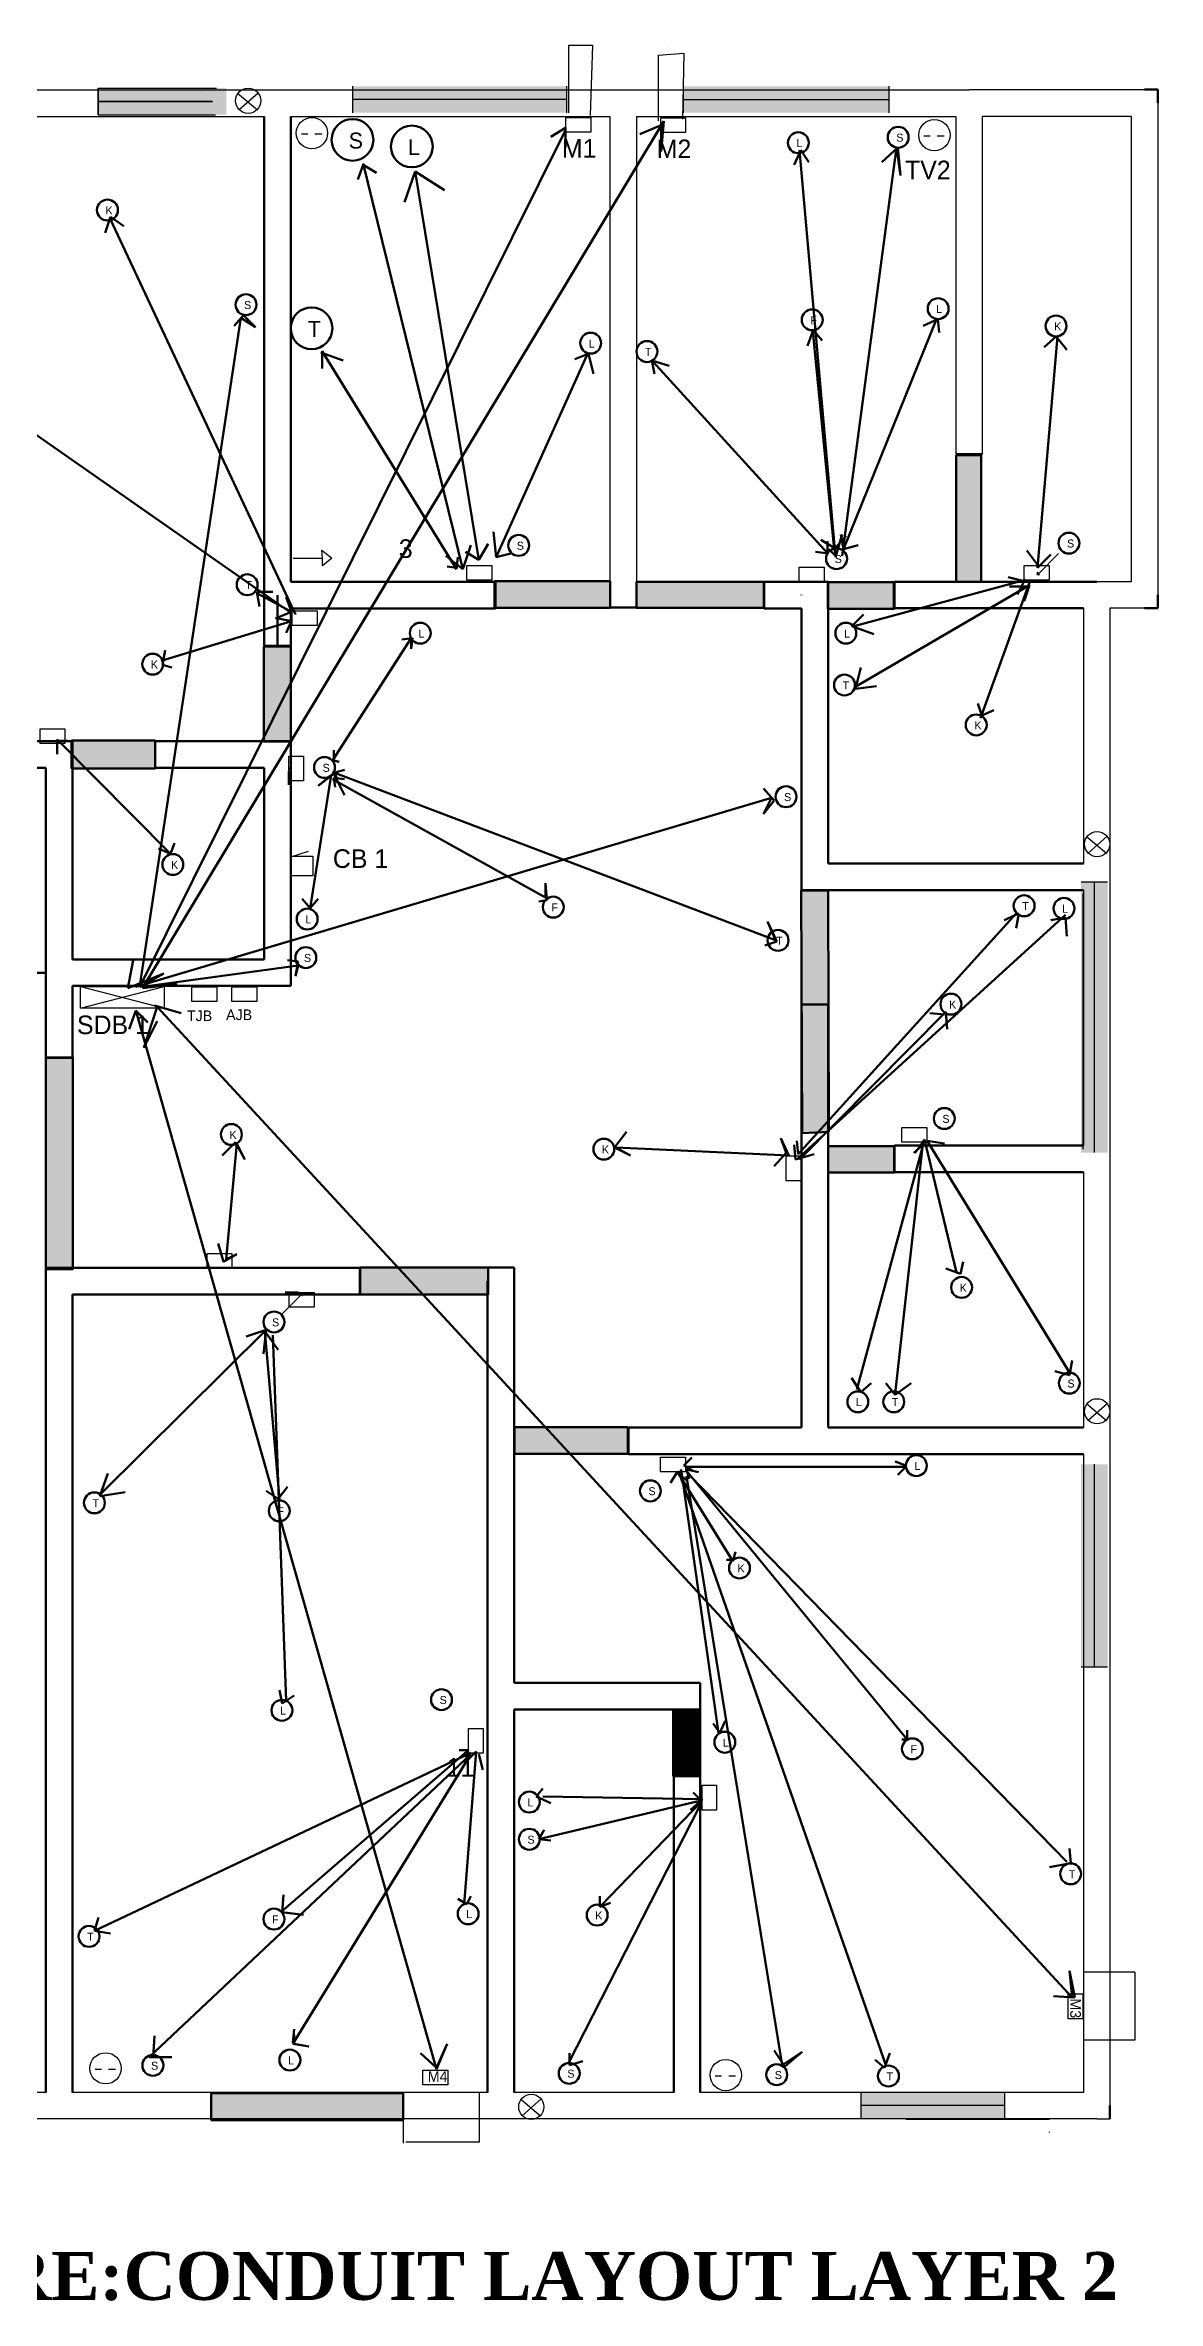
# Model space of a CAD drawing. Header units: inches. Extents: x 110 to 2722, y -1862 to 1118.
# Drawn here: x 1572 to 1990, y 252 to 1100 of the extents above; entities that cross this region are included whole.
import ezdxf

# ---------------------------------------------------------------- set-up
doc = ezdxf.new("R2010")
doc.units = ezdxf.units.IN
doc.header["$MEASUREMENT"] = 0

msp = doc.modelspace()

# ---------------------------------------------------------------- hatches: boundary and pattern name
for points in [[(1639.83, 1084.14), (1591.65, 1084.14), (1591.65, 1074.14), (1639.85, 1074.14)], [(1811.56, 1084.86), (1811.56, 1074.86), (1888.83, 1074.86), (1888.83, 1084.86)], [(1971.1, 771.12), (1971.1, 785.72), (1961.1, 785.72), (1961.1, 771.12), (1961.1, 683.92), (1971.1, 683.92)], [(1971.1, 566.72), (1961.1, 566.72), (1961.1, 490.55), (1971.1, 490.55)], [(1878.34, 330.79), (1878.34, 320.79), (1932.42, 320.79), (1932.42, 330.79)]]:
    msp.add_hatch(color=120).paths.add_polyline_path(points)
h = msp.add_hatch(color=120)
h.paths.add_polyline_path([(1767.69, 1079.86), (1767.69, 1084.86), (1687.28, 1084.86), (1687.28, 1079.83)])
h.paths.add_polyline_path([(1687.28, 1079.83), (1687.28, 1074.86), (1767.69, 1074.86), (1767.69, 1079.86)])
at = {"lineweight": 100}
h = msp.add_hatch(color=5, dxfattribs=at)
h.set_gradient(color1=(247, 251, 4), color2=(247, 251, 9), one_color=1, tint=0.51, name='INVCURVED')
h.paths.add_polyline_path([(1914.2, 946.15), (1923.57, 946.15), (1923.57, 898.52), (1914.2, 898.52)])
h = msp.add_hatch(color=5, dxfattribs=at)
h.set_gradient(color1=(239, 251, 4), color2=(243, 252, 64), one_color=1, tint=0.62, name='INVCURVED')
h.paths.add_polyline_path([(1740.58, 898.82), (1784.07, 898.82), (1784.07, 888.69), (1740.58, 888.69)])
h = msp.add_hatch(color=5, dxfattribs=at)
h.set_gradient(color1=(248, 252, 3), color2=(249, 253, 13), one_color=1, tint=0.52, name='INVCURVED')
h.paths.add_polyline_path([(1841.85, 898.46), (1793.98, 898.46), (1793.98, 888.75), (1841.85, 888.75)])
h = msp.add_hatch(color=5, dxfattribs=at)
h.set_gradient(color1=(250, 246, 5), color2=(250, 247, 25), one_color=1, tint=0.54, name='INVCURVED')
h.paths.add_polyline_path([(1865.94, 898.32), (1890.78, 898.32), (1890.78, 888.35), (1865.94, 888.35)])
h = msp.add_hatch(color=4, dxfattribs=at)
h.set_gradient(color1=(250, 246, 5), color2=(251, 247, 40), one_color=1, tint=0.57)
h.paths.add_polyline_path([(1653.93, 874.22), (1664.05, 874.22), (1664.05, 838.48), (1653.93, 838.48)])
h = msp.add_hatch(color=5, dxfattribs=at)
h.set_gradient(color1=(251, 247, 4), color2=(252, 248, 44), one_color=1, tint=0.58, name='INVCURVED')
h.paths.add_polyline_path([(1581.63, 838.83), (1613.05, 838.83), (1613.05, 828.37), (1581.63, 828.37)])
h = msp.add_hatch(color=4, dxfattribs=at)
h.set_gradient(color1=(250, 238, 5), color2=(250, 238, 15), one_color=1, tint=0.52)
h.paths.add_polyline_path([(1855.88, 782.43), (1866, 782.43), (1866.26, 691.77), (1856.26, 691.27)])
h = msp.add_hatch(color=4, dxfattribs=at)
h.set_gradient(color1=(250, 246, 5), color2=(251, 247, 45), one_color=1, tint=0.58)
h.paths.add_polyline_path([(1571.89, 719.68), (1582.11, 719.68), (1582.11, 640.12), (1571.89, 640.12)])
h = msp.add_hatch(color=4, dxfattribs=at)
h.set_gradient(color1=(250, 238, 5), color2=(250, 239, 30), one_color=1, tint=0.55)
h.paths.add_polyline_path([(1890.86, 686.34), (1866.02, 686.34), (1866.02, 676.37), (1890.86, 676.37)])
h = msp.add_hatch(color=4, dxfattribs=at)
h.set_gradient(color1=(250, 246, 5), color2=(250, 247, 25), one_color=1, tint=0.54)
h.paths.add_polyline_path([(1690.05, 640.67), (1738.22, 640.67), (1738.22, 630.52), (1690.05, 630.52)])
h = msp.add_hatch(color=4, dxfattribs=at)
h.set_gradient(color1=(247, 251, 4), color2=(249, 252, 59), one_color=1, tint=0.61)
h.paths.add_polyline_path([(1817.87, 474.55), (1807.72, 474.55), (1807.72, 449.56), (1817.87, 449.56)])
h.paths.add_polyline_path([(1790.77, 580.62), (1748.1, 580.62), (1748.1, 570.63), (1790.77, 570.63)])
h = msp.add_hatch(dxfattribs=at)
h.set_pattern_fill('ANSI31', color=4, style=0)
h.set_pattern_definition([(45, (2545.25801, 871.27483), (-0.088388348, 0.088388348), [])])
h.paths.add_polyline_path([(1807.72, 449.39), (1817.87, 449.39), (1817.87, 474.55), (1807.72, 474.55)])
h = msp.add_hatch(color=4, dxfattribs=at)
h.set_gradient(color1=(3, 252, 182), color2=(63, 253, 199), one_color=1, tint=0.62)
h.paths.add_polyline_path([(1634.13, 330.22), (1706.3, 330.22), (1706.3, 320.12), (1634.13, 320.12)])

# ---------------------------------------------------------------- linework, layer by layer
at = {"color": 1}
for p, q in [((1768.59, 1074.86), (1768.59, 1100.31)), ((1768.59, 1100.31), (1777.47, 1100.31)), ((1777.47, 1100.31), (1776.58, 1073.82)), ((1802.31, 1096.59), (1811.83, 1097.23)), ((1802.31, 1071.86), (1802.31, 1096.59)), ((1811.83, 1097.23), (1811.28, 1072.49)), ((1981.35, 375.72), (1962.12, 375.72)), ((1981.35, 375.72), (1981.35, 350.16)), ((1981.35, 350.16), (1962.12, 350.16)), ((1706.3, 330.22), (1706.3, 311.41)), ((1734.92, 312.01), (1734.92, 330.5)), ((1707.31, 312.01), (1734.92, 312.01))]:
    msp.add_line(p, q, dxfattribs=at)
for p, q in [((1805.97, 1099.6), (1805.97, 1099.6)), ((1552.98, 1083.5), (1576.98, 1083.5)), ((1576.98, 1083.5), (1658.98, 1083.5)), ((1591.65, 1084.13), (1591.65, 1074.14)), ((1591.65, 1084.13), (1636.09, 1084.13)), ((1591.65, 1074.14), (1591.65, 1084.13)), ((1591.65, 1084.13), (1591.65, 1079.14)), ((1634.57, 1079.14), (1591.65, 1079.14)), ((1591.65, 1079.14), (1634.57, 1079.14)), ((1630.31, 1082.53), (1630.31, 1082.53)), ((1630.31, 1082.53), (1630.31, 1082.53)), ((1630.31, 1082.53), (1630.31, 1082.53)), ((1630.31, 1082.53), (1630.31, 1082.53)), ((1630.31, 1082.53), (1630.31, 1082.53)), ((1630.31, 1082.53), (1630.31, 1082.53)), ((1630.31, 1082.53), (1630.31, 1082.53)), ((1630.31, 1082.53), (1630.31, 1082.53)), ((1630.31, 1082.53), (1630.31, 1082.53)), ((1630.31, 1082.53), (1630.31, 1082.53)), ((1630.31, 1082.53), (1630.31, 1082.53)), ((1630.31, 1082.53), (1630.31, 1082.53)), ((1630.31, 1082.53), (1630.31, 1082.53)), ((1630.31, 1082.53), (1630.31, 1082.53)), ((1630.31, 1082.53), (1630.31, 1082.53)), ((1630.31, 1082.53), (1630.31, 1082.53)), ((1630.31, 1082.53), (1630.31, 1082.53)), ((1630.31, 1082.53), (1630.31, 1082.53)), ((1630.31, 1082.53), (1630.31, 1082.53)), ((1630.31, 1082.53), (1630.31, 1082.53)), ((1630.31, 1082.53), (1630.31, 1082.53)), ((1644.05, 1082.26), (1651.51, 1075.98)), ((1644.57, 1076.04), (1651.77, 1082.33)), ((1658.98, 1083.5), (1788.98, 1083.5)), ((1687.28, 1084.87), (1687.28, 1074.79)), ((1687.28, 1084.86), (1687.28, 1074.86)), ((1767.69, 1079.86), (1687.28, 1079.83)), ((1767.69, 1084.86), (1767.69, 1074.85)), ((1788.98, 1083.5), (1918.98, 1083.5)), ((1811.56, 1084.86), (1811.56, 1074.86)), ((1811.56, 1079.86), (1888.83, 1079.86)), ((1888.83, 1084.86), (1888.83, 1074.86)), ((1918.98, 1083.56), (1984.98, 1083.56)), ((1989.98, 1078.56), (1989.98, 893.56)), ((1557.98, 1073.5), (1576.98, 1073.5)), ((1576.98, 1073.5), (1653.98, 1073.5)), ((1591.65, 1074.14), (1635.78, 1074.14)), ((1591.65, 1074.14), (1604.45, 1074.14)), ((1663.98, 1073.5), (1783.98, 1073.5)), ((1783.98, 1073.5), (1783.98, 888.8)), ((1793.98, 1073.5), (1793.97, 888.82)), ((1793.98, 1073.5), (1913.98, 1073.5)), ((1913.98, 1073.5), (1913.98, 946.5)), ((1923.98, 1073.56), (1979.98, 1073.56)), ((1923.98, 1073.56), (1923.98, 946.5)), ((1979.98, 1073.56), (1979.98, 898.56)), ((1668, 1066.95), (1670.38, 1066.95)), ((1673.07, 1066.95), (1673.29, 1066.95)), ((1673.29, 1066.95), (1675.68, 1066.95)), ((1901.98, 1066.21), (1904.37, 1066.21)), ((1907.06, 1066.21), (1907.28, 1066.21)), ((1907.28, 1066.21), (1909.66, 1066.21)), ((1675.9, 907.43), (1675.73, 910.39)), ((1675.73, 910.39), (1679.5, 907.43)), ((1952.61, 909.12), (1945.17, 901.61)), ((1664.96, 907.43), (1675.9, 907.43)), ((1679.5, 907.43), (1675.9, 904.58)), ((1675.9, 904.58), (1675.9, 907.43)), ((1944.71, 902.15), (1944.53, 901.21)), ((1944.53, 901.21), (1945.52, 901.09)), ((1945.18, 901.6), (1944.71, 902.15)), ((1945.52, 901.09), (1945.15, 901.59)), ((1979.98, 898.56), (1966.98, 898.56)), ((1961.98, 888.56), (1961.98, 792.56)), ((1984.98, 888.56), (1971.98, 888.56)), ((1971.98, 888.56), (1971.98, 787.56)), ((1663.69, 828.86), (1663.56, 827.87)), ((1664.09, 795.16), (1670.67, 797.28)), ((1963.2, 802.76), (1970.66, 796.47)), ((1963.72, 796.54), (1970.92, 802.82)), ((1961.1, 785.72), (1971.1, 785.72)), ((1961.77, 781.22), (1961.77, 685.22)), ((1961.98, 782.56), (1961.98, 686.56)), ((1966.1, 683.92), (1966.1, 785.72)), ((1971.98, 787.56), (1971.98, 681.56)), ((1584.96, 746.3), (1616.37, 738.26)), ((1584.96, 738.26), (1616.37, 746.3)), ((1971.98, 681.56), (1971.98, 575.56)), ((1961.98, 676.56), (1961.98, 580.56)), ((1660.56, 623.07), (1667.99, 630.58)), ((1668.63, 630.98), (1667.64, 631.1)), ((1667.64, 631.1), (1668.01, 630.6)), ((1667.98, 630.59), (1668.45, 630.04)), ((1668.45, 630.04), (1668.63, 630.98)), ((1963.2, 589.52), (1970.66, 583.23)), ((1963.72, 583.3), (1970.92, 589.59)), ((1961.98, 570.56), (1961.98, 479.56)), ((1971.98, 575.56), (1971.98, 479.56)), ((1966.1, 490.55), (1966.1, 566.72)), ((1961.1, 490.55), (1971.1, 490.55)), ((1961.98, 479.56), (1961.98, 330.56)), ((1971.98, 479.56), (1971.98, 325.56)), ((1590.43, 339.32), (1592.81, 339.32)), ((1595.5, 339.32), (1595.72, 339.32)), ((1595.72, 339.32), (1598.11, 339.32)), ((1823.58, 336.81), (1825.97, 336.81)), ((1828.66, 336.81), (1828.88, 336.81)), ((1828.88, 336.81), (1831.26, 336.81)), ((1878.34, 330.79), (1878.34, 320.79)), ((1932.42, 321.09), (1932.42, 330.79)), ((1571.98, 330.56), (1481.98, 330.56)), ((1737.98, 330.56), (1581.98, 330.56)), ((1807.98, 330.56), (1747.98, 330.56)), ((1750.49, 328.01), (1757.95, 321.72)), ((1751.01, 321.79), (1758.2, 328.07)), ((1961.98, 330.56), (1817.98, 330.56)), ((1878.34, 325.79), (1932.42, 325.79)), ((1576.98, 320.56), (1476.98, 320.56)), ((1742.98, 320.56), (1576.98, 320.56)), ((1812.98, 320.56), (1742.98, 320.56)), ((1966.98, 320.56), (1812.98, 320.56)), ((1878.34, 320.79), (1932.42, 320.79)), ((1895.21, 320.45), (1949.29, 320.45)), ((1932.42, 320.79), (1932.42, 321.09)), ((1949.29, 315.45), (1949.29, 315.74)), ((1966.98, 320.56), (1971.98, 320.56))]:
    msp.add_line(p, q)
at = {"lineweight": 100}
for p, q in [((1984.98, 1083.56), (1989.98, 1083.56)), ((1989.98, 1078.56), (1989.98, 1083.56)), ((1653.98, 1073.5), (1653.98, 893.5)), ((1663.98, 1073.5), (1663.98, 898.5)), ((1653.98, 893.5), (1653.98, 874.5)), ((1663.98, 898.5), (1740.98, 898.5)), ((1841.98, 898.5), (1860.98, 898.5)), ((1865.98, 792.56), (1865.98, 893.56)), ((1966.98, 898.56), (1890.98, 898.56)), ((1989.98, 893.56), (1989.98, 888.56)), ((1663.98, 888.5), (1740.98, 888.5)), ((1783.97, 888.82), (1793.97, 888.82)), ((1841.98, 888.5), (1855.98, 888.5)), ((1855.98, 787.56), (1855.98, 888.5)), ((1961.98, 888.56), (1890.98, 888.56)), ((1984.98, 888.56), (1989.98, 888.56)), ((1557.98, 838.56), (1576.98, 838.56)), ((1581.98, 833.56), (1581.98, 756.56)), ((1658.98, 838.56), (1612.98, 838.56)), ((1663.98, 833.56), (1663.98, 838.56)), ((1663.98, 751.56), (1663.98, 833.56)), ((1552.98, 828.56), (1571.98, 828.56)), ((1571.98, 828.56), (1571.98, 751.56)), ((1653.98, 828.56), (1612.98, 828.56)), ((1653.98, 756.56), (1653.98, 828.56)), ((1961.98, 792.56), (1865.98, 792.56)), ((1961.98, 782.56), (1860.98, 782.56)), ((1581.98, 756.56), (1653.98, 756.56)), ((1481.98, 751.5), (1571.98, 751.5)), ((1571.98, 751.56), (1571.98, 719.56)), ((1581.98, 746.56), (1658.98, 746.56)), ((1581.98, 746.56), (1581.98, 719.56)), ((1653.98, 746.56), (1663.98, 746.56)), ((1855.98, 580.56), (1855.98, 739.56)), ((1865.98, 580.56), (1865.98, 739.56)), ((1961.98, 686.56), (1890.98, 686.56)), ((1961.98, 676.56), (1890.98, 676.56)), ((1576.98, 640.56), (1689.98, 640.56)), ((1737.98, 640.67), (1747.98, 640.67)), ((1747.98, 484.56), (1747.98, 640.67)), ((1571.98, 330.56), (1571.98, 635.56)), ((1581.98, 330.56), (1581.98, 630.56)), ((1581.98, 630.56), (1689.98, 630.56)), ((1737.98, 479.56), (1737.98, 635.56)), ((1855.98, 580.56), (1790.98, 580.56)), ((1961.98, 580.56), (1865.98, 580.56)), ((1860.98, 570.56), (1790.98, 570.56)), ((1961.98, 570.56), (1860.98, 570.56)), ((1747.98, 484.56), (1817.89, 484.56)), ((1817.89, 484.56), (1817.89, 474.56)), ((1737.98, 330.56), (1737.98, 479.56)), ((1747.98, 330.56), (1747.98, 474.56)), ((1747.98, 474.56), (1812.98, 474.56)), ((1807.98, 330.56), (1807.98, 449.56)), ((1817.98, 330.56), (1817.98, 449.56)), ((1971.98, 325.56), (1971.98, 320.56))]:
    msp.add_line(p, q, dxfattribs=at)
at = {"color": 5, "lineweight": 50}
for p, q in [((1804.26, 1071.77), (1608.26, 745.77)), ((1761.76, 1065.77), (1767.26, 1069.27)), ((1767.26, 1069.27), (1767.26, 1061.77)), ((1795.26, 1066.77), (1803.26, 1070.27)), ((1803.26, 1060.27), (1804.26, 1071.77)), ((1803.26, 1070.27), (1803.26, 1060.27)), ((1767.26, 1068.27), (1607.26, 746.27)), ((1767.26, 1061.77), (1767.26, 1068.27)), ((1645.26, 997.77), (1607.26, 746.77)), ((1642.76, 994.77), (1646.26, 998.77)), ((1650.76, 994.27), (1645.26, 997.77)), ((1646.26, 998.77), (1650.76, 994.27)), ((1844.76, 817.27), (1605.76, 746.27)), ((1841.76, 820.77), (1845.76, 816.27)), ((1841.76, 811.27), (1844.76, 817.27)), ((1845.76, 816.27), (1841.76, 811.27)), ((1602.76, 745.77), (1604.76, 756.27)), ((1662.76, 756.27), (1666.76, 755.77)), ((1666.76, 755.77), (1665.76, 750.27)), ((1616.26, 751.27), (1602.76, 745.77)), ((1607.26, 746.27), (1616.26, 751.27)), ((1608.26, 745.77), (1621.26, 747.27)), ((1666.76, 754.27), (1611.76, 746.77)), ((1665.76, 750.27), (1666.76, 754.27)), ((1613.76, 738.77), (1608.76, 723.27)), ((1612.76, 739.27), (1622.76, 736.27)), ((1957.76, 366.27), (1613.76, 738.77)), ((1605.76, 737.27), (1603.26, 730.27)), ((1603.26, 730.27), (1605.76, 737.27)), ((1718.76, 339.27), (1605.76, 737.27)), ((1605.76, 737.27), (1610.26, 732.77)), ((1608.76, 723.27), (1613.76, 733.27)), ((1958.76, 366.27), (1956.76, 376.27)), ((1956.76, 376.27), (1957.76, 366.27)), ((1950.76, 366.77), (1958.76, 366.27)), ((1718.76, 339.77), (1722.76, 348.77)), ((1722.76, 348.77), (1718.76, 339.27)), ((1712.76, 345.27), (1718.76, 339.77))]:
    msp.add_line(p, q, dxfattribs=at)
at = {"color": 6, "lineweight": 50}
for p, q in [((1853.26, 1055.27), (1855.76, 1060.77)), ((1855.26, 1060.77), (1868.76, 907.77)), ((1855.76, 1060.77), (1857.76, 1057.77)), ((1891.76, 1061.77), (1871.26, 908.27)), ((1886.26, 1056.27), (1892.26, 1061.77)), ((1893.26, 1051.27), (1891.76, 1061.77)), ((1892.26, 1061.77), (1893.26, 1051.27)), ((1691.26, 1055.27), (1689.26, 1049.77)), ((1691.26, 1055.77), (1728.76, 903.27)), ((1691.26, 1055.27), (1696.26, 1052.27)), ((1710.76, 1052.77), (1706.76, 1041.27)), ((1710.76, 1052.77), (1734.76, 906.77)), ((1721.76, 1045.77), (1710.76, 1052.77)), ((1857.76, 1057.77), (1858.76, 1056.27)), ((1594.26, 1029.77), (1596.26, 1035.77)), ((1596.26, 1035.77), (1601.26, 1032.27)), ((1596.26, 1034.77), (1665.76, 886.27)), ((1860.26, 992.77), (1858.26, 987.27)), ((1860.26, 992.77), (1868.26, 910.77)), ((1860.76, 992.77), (1863.76, 989.27)), ((1906.76, 997.27), (1871.76, 910.77)), ((1901.76, 994.77), (1907.26, 997.27)), ((1907.26, 997.27), (1907.76, 992.27)), ((1675.26, 984.77), (1683.76, 981.77)), ((1675.76, 985.27), (1726.26, 903.27)), ((1675.76, 985.27), (1675.76, 978.77)), ((1741.26, 907.77), (1775.76, 984.77)), ((1775.76, 984.27), (1770.76, 982.27)), ((1775.76, 984.77), (1777.76, 976.77)), ((1952.26, 990.77), (1944.76, 903.77)), ((1947.26, 986.77), (1951.76, 990.77)), ((1951.76, 990.77), (1955.76, 985.77)), ((1800.76, 976.77), (1799.76, 981.77)), ((1799.76, 981.77), (1806.26, 979.77)), ((1800.26, 981.27), (1865.76, 909.27)), ((1563.26, 957.27), (1664.26, 886.77)), ((1741.26, 907.77), (1740.26, 917.27)), ((1868.76, 907.77), (1871.26, 916.27)), ((1871.76, 910.77), (1870.76, 916.27)), ((1728.76, 903.27), (1722.26, 908.27)), ((1726.26, 903.27), (1726.76, 907.77)), ((1728.76, 903.27), (1731.76, 912.27)), ((1734.76, 906.77), (1729.76, 909.77)), ((1734.76, 906.77), (1738.26, 912.77)), ((1741.26, 907.77), (1747.26, 909.27)), ((1865.26, 909.27), (1861.26, 909.77)), ((1868.26, 911.27), (1863.26, 914.27)), ((1865.76, 909.27), (1865.76, 913.77)), ((1868.76, 908.27), (1866.26, 910.77)), ((1868.26, 910.77), (1872.76, 915.77)), ((1871.76, 910.77), (1877.26, 912.27)), ((1945.26, 904.27), (1940.76, 910.27)), ((1944.76, 903.77), (1949.76, 908.77)), ((1726.26, 903.77), (1722.76, 904.27)), ((1940.26, 899.27), (1875.26, 881.77)), ((1933.76, 900.27), (1939.76, 898.77)), ((1652.26, 889.27), (1651.26, 894.77)), ((1651.26, 894.77), (1657.26, 894.77)), ((1651.26, 894.27), (1664.26, 887.27)), ((1664.26, 887.27), (1662.26, 892.77)), ((1875.76, 858.77), (1941.76, 897.27)), ((1941.76, 898.27), (1923.26, 847.27)), ((1941.26, 896.77), (1934.26, 896.77)), ((1939.76, 898.77), (1937.26, 893.77)), ((1941.76, 897.27), (1939.76, 891.27)), ((1615.26, 868.77), (1664.26, 883.77)), ((1664.26, 887.27), (1658.26, 884.77)), ((1664.26, 883.77), (1659.26, 884.77)), ((1664.26, 883.77), (1662.26, 879.27)), ((1874.76, 881.77), (1879.26, 886.27)), ((1709.26, 877.27), (1679.76, 831.27)), ((1705.76, 876.77), (1709.76, 877.27)), ((1709.76, 877.27), (1709.26, 873.27)), ((1709.26, 873.27), (1709.26, 877.27)), ((1875.26, 881.77), (1883.26, 878.77)), ((1616.76, 872.77), (1615.76, 867.27)), ((1615.76, 867.27), (1619.26, 866.27)), ((1878.26, 866.27), (1876.26, 858.27)), ((1876.26, 858.27), (1884.26, 859.27)), ((1922.26, 852.77), (1923.76, 848.27)), ((1923.76, 848.27), (1928.26, 850.27)), ((1618.76, 796.27), (1576.26, 839.27)), ((1576.26, 839.27), (1576.26, 833.77)), ((1576.76, 838.77), (1580.26, 838.77)), ((1679.76, 831.27), (1682.26, 830.77)), ((1680.26, 831.27), (1680.26, 835.27)), ((1682.26, 830.77), (1680.26, 831.27)), ((1671.26, 775.77), (1679.26, 825.77)), ((1674.26, 821.77), (1680.26, 826.27)), ((1679.26, 825.77), (1674.26, 821.77)), ((1679.76, 824.27), (1759.76, 779.77)), ((1846.26, 763.77), (1680.26, 826.77)), ((1680.26, 826.77), (1681.76, 822.77)), ((1680.26, 826.27), (1684.26, 818.27)), ((1680.76, 821.27), (1680.26, 824.77)), ((1680.26, 824.77), (1684.26, 824.27)), ((1680.76, 826.77), (1684.26, 827.77)), ((1681.76, 822.77), (1680.76, 826.77)), ((1614.26, 798.27), (1618.76, 796.27)), ((1618.76, 796.27), (1620.26, 800.27)), ((1759.76, 779.77), (1759.76, 785.27)), ((1759.76, 785.27), (1760.26, 778.77)), ((1668.26, 779.27), (1671.26, 775.77)), ((1671.26, 775.77), (1674.26, 779.27)), ((1674.26, 779.27), (1671.26, 775.77)), ((1760.26, 778.77), (1757.26, 778.27)), ((1936.76, 773.77), (1854.76, 683.27)), ((1955.26, 773.27), (1854.76, 681.77)), ((1932.26, 771.27), (1937.76, 773.77)), ((1937.76, 773.77), (1936.76, 768.27)), ((1949.76, 771.27), (1955.26, 772.27)), ((1955.26, 772.27), (1955.76, 765.27)), ((1846.76, 763.27), (1843.26, 770.77)), ((1843.26, 770.77), (1846.26, 763.77)), ((1842.26, 761.77), (1846.76, 763.27)), ((1855.26, 681.27), (1910.26, 736.77)), ((1909.76, 735.77), (1904.26, 736.27)), ((1910.26, 736.77), (1910.76, 730.27)), ((1638.26, 682.77), (1643.26, 687.77)), ((1643.76, 687.27), (1639.76, 643.77)), ((1643.26, 687.77), (1646.76, 681.27)), ((1646.76, 681.27), (1643.76, 687.27)), ((1790.26, 691.77), (1785.76, 685.77)), ((1851.26, 682.77), (1848.26, 689.27)), ((1848.26, 689.27), (1850.26, 683.77)), ((1854.76, 683.27), (1854.26, 688.27)), ((1891.26, 593.27), (1901.76, 688.27)), ((1902.26, 688.77), (1898.76, 683.77)), ((1914.26, 638.77), (1902.26, 688.77)), ((1903.26, 688.27), (1909.76, 687.27)), ((1956.76, 601.27), (1903.26, 688.27)), ((1785.76, 685.77), (1791.76, 682.77)), ((1791.76, 682.77), (1786.26, 685.77)), ((1786.26, 685.77), (1851.26, 682.77)), ((1850.26, 683.77), (1845.76, 678.77)), ((1853.26, 686.77), (1853.76, 681.27)), ((1853.76, 681.27), (1860.76, 683.27)), ((1876.76, 594.77), (1901.76, 686.77)), ((1901.76, 686.77), (1898.26, 683.77)), ((1638.76, 642.77), (1636.76, 649.77)), ((1643.76, 645.77), (1638.76, 642.77)), ((1639.76, 643.77), (1643.76, 645.77)), ((1910.26, 640.27), (1915.76, 638.27)), ((1915.76, 638.27), (1916.76, 642.77)), ((1592.76, 555.77), (1654.76, 617.27)), ((1654.76, 617.27), (1647.26, 614.77)), ((1654.76, 617.27), (1653.76, 608.27)), ((1659.76, 553.77), (1654.26, 616.77)), ((1654.26, 616.77), (1659.26, 609.77)), ((1662.26, 477.77), (1657.26, 615.27)), ((1956.76, 600.27), (1957.76, 605.77)), ((1874.76, 599.27), (1878.26, 593.77)), ((1878.26, 593.77), (1882.26, 597.27)), ((1887.76, 597.27), (1891.26, 592.77)), ((1891.26, 592.77), (1897.26, 597.27)), ((1951.26, 601.77), (1956.76, 600.27)), ((1814.76, 569.27), (1811.76, 566.27)), ((1595.26, 563.27), (1592.26, 554.77)), ((1806.76, 559.77), (1809.26, 563.77)), ((1809.26, 563.77), (1812.76, 560.77)), ((1887.76, 340.77), (1809.76, 564.27)), ((1809.76, 563.27), (1830.26, 530.27)), ((1824.76, 465.77), (1810.76, 564.77)), ((1811.76, 566.27), (1815.26, 564.27)), ((1812.26, 565.77), (1895.26, 565.77)), ((1813.76, 561.27), (1812.76, 564.77)), ((1812.76, 564.77), (1817.26, 563.77)), ((1812.76, 564.27), (1895.76, 463.27)), ((1848.76, 340.77), (1812.76, 562.27)), ((1955.76, 417.27), (1813.76, 562.77)), ((1895.26, 566.27), (1891.26, 567.77)), ((1895.26, 565.77), (1892.26, 562.77)), ((1592.26, 554.77), (1601.76, 556.27)), ((1654.76, 556.77), (1659.26, 553.77)), ((1659.26, 553.77), (1662.76, 558.27)), ((1830.26, 530.77), (1827.76, 530.77)), ((1830.26, 530.27), (1831.26, 533.77)), ((1659.76, 481.77), (1660.76, 476.77)), ((1660.76, 476.77), (1665.26, 479.77)), ((1822.76, 469.27), (1825.26, 465.77)), ((1825.26, 465.77), (1827.26, 470.27)), ((1895.76, 463.27), (1895.76, 466.77)), ((1590.26, 391.27), (1731.76, 458.27)), ((1730.26, 458.77), (1660.26, 398.27)), ((1727.26, 459.27), (1730.76, 459.27)), ((1729.26, 401.27), (1733.76, 458.77)), ((1730.76, 459.27), (1729.76, 454.77)), ((1733.76, 458.77), (1729.76, 454.77)), ((1895.26, 463.27), (1893.76, 463.27)), ((1610.76, 343.77), (1731.76, 457.77)), ((1664.76, 348.77), (1731.76, 457.77)), ((1734.76, 457.77), (1736.26, 451.77)), ((1758.76, 444.77), (1756.26, 441.77)), ((1756.26, 441.77), (1761.76, 439.27)), ((1758.76, 441.77), (1818.76, 440.77)), ((1818.26, 440.27), (1815.26, 443.27)), ((1757.26, 425.77), (1818.26, 440.27)), ((1768.26, 341.27), (1817.76, 438.27)), ((1780.76, 400.77), (1818.26, 439.77)), ((1818.76, 440.77), (1814.26, 436.77)), ((1818.26, 440.27), (1817.76, 436.77)), ((1759.26, 429.27), (1757.26, 425.77)), ((1757.26, 425.77), (1761.76, 425.27)), ((1949.26, 415.27), (1957.26, 416.77)), ((1957.26, 416.77), (1956.76, 422.27)), ((1660.76, 398.27), (1661.26, 404.77)), ((1726.76, 403.27), (1730.26, 401.27)), ((1730.26, 401.27), (1731.76, 404.27)), ((1780.26, 404.27), (1780.26, 400.27)), ((1780.26, 400.27), (1784.26, 401.77)), ((1591.76, 396.27), (1590.26, 391.27)), ((1590.26, 391.27), (1596.26, 390.27)), ((1596.26, 390.27), (1590.26, 391.27)), ((1660.26, 398.27), (1668.76, 397.27)), ((1668.76, 397.27), (1660.76, 398.27)), ((1612.76, 351.77), (1612.26, 343.77)), ((1664.76, 349.27), (1665.26, 354.27)), ((1670.76, 347.77), (1664.76, 348.77)), ((1665.26, 352.27), (1665.26, 348.77)), ((1665.26, 348.77), (1670.76, 347.77)), ((1619.26, 343.77), (1610.76, 343.77)), ((1612.26, 343.77), (1619.26, 343.77)), ((1768.76, 345.27), (1768.76, 340.77)), ((1768.76, 340.77), (1773.76, 342.27)), ((1845.76, 346.27), (1849.76, 340.27)), ((1856.26, 345.77), (1848.76, 340.77)), ((1849.76, 340.27), (1856.26, 345.77)), ((1883.76, 342.77), (1887.26, 339.77)), ((1887.26, 339.77), (1889.26, 345.27))]:
    msp.add_line(p, q, dxfattribs=at)
at = {"color": 3, "lineweight": 100}
for p, q in [((1913.98, 946.5), (1923.98, 946.5)), ((1740.98, 898.5), (1740.98, 888.5)), ((1841.98, 898.5), (1841.98, 888.5)), ((1855.98, 893.5), (1855.98, 893.56)), ((1860.98, 898.5), (1865.98, 898.5)), ((1865.98, 893.56), (1865.98, 898.5)), ((1890.98, 898.56), (1890.98, 888.56)), ((1663.98, 888.5), (1663.98, 874.5)), ((1653.98, 874.5), (1663.98, 874.5)), ((1576.98, 838.56), (1581.98, 838.56)), ((1581.98, 833.56), (1581.98, 838.56)), ((1581.98, 833.56), (1581.98, 756.56)), ((1612.98, 838.56), (1612.98, 828.56)), ((1658.98, 838.56), (1663.98, 838.56)), ((1653.98, 756.56), (1653.98, 828.56)), ((1663.33, 827.14), (1663.33, 822.14)), ((1855.98, 787.56), (1855.98, 782.56)), ((1860.98, 782.56), (1855.98, 782.56)), ((1663.98, 751.56), (1663.98, 746.56)), ((1855.98, 739.56), (1865.98, 739.56)), ((1571.98, 719.56), (1581.98, 719.56)), ((1890.98, 686.56), (1890.98, 676.56)), ((1961.98, 676.56), (1890.98, 676.56)), ((1571.98, 635.56), (1571.98, 640.56)), ((1576.98, 640.56), (1571.98, 640.56)), ((1689.98, 640.56), (1689.98, 630.56)), ((1666.91, 631.33), (1661.91, 631.33)), ((1790.98, 580.56), (1790.98, 570.56)), ((1737.98, 330.56), (1737.98, 479.56)), ((1807.98, 449.56), (1817.98, 449.56))]:
    msp.add_line(p, q, dxfattribs=at)
at = {"color": 5, "lineweight": 100}
msp.add_line((1658.98, 893.5), (1658.98, 874.5), dxfattribs=at)
at = {"color": 3}
msp.add_line((1961.98, 676.56), (1961.98, 580.56), dxfattribs=at)
for points in [[(1767.4, 1073.09), (1776.78, 1073.09), (1776.78, 1067.58), (1767.4, 1067.58)], [(1803.07, 1072.95), (1812.45, 1072.95), (1812.45, 1067.44), (1803.07, 1067.44)], [(1730.17, 904.68), (1739.55, 904.68), (1739.55, 899.17), (1730.17, 899.17)], [(1855.11, 904.01), (1864.49, 904.01), (1864.49, 898.5), (1855.11, 898.5)], [(1939.69, 904.63), (1949.07, 904.63), (1949.07, 899.12), (1939.69, 899.12)], [(1673.9, 882.12), (1664.52, 882.12), (1664.52, 887.63), (1673.9, 887.63)], [(1579.14, 837.77), (1569.76, 837.77), (1569.76, 843.28), (1579.14, 843.28)], [(1668.84, 833.01), (1668.84, 823.63), (1663.33, 823.63), (1663.33, 833.01)], [(1664.05, 795.4), (1672.29, 795.4), (1672.29, 788), (1664.05, 788)], [(1584.96, 746.3), (1616.37, 746.3), (1616.37, 738.26), (1584.96, 738.26)], [(1626.86, 746.24), (1636.24, 746.24), (1636.24, 740.73), (1626.86, 740.73)], [(1641.9, 746.24), (1651.28, 746.24), (1651.28, 740.73), (1641.9, 740.73)], [(1893.76, 693.28), (1903.14, 693.28), (1903.14, 687.77), (1893.76, 687.77)], [(1855.77, 682.66), (1855.77, 673.27), (1850.26, 673.27), (1850.26, 682.66)], [(1632.54, 645.98), (1641.92, 645.98), (1641.92, 640.47), (1632.54, 640.47)], [(1672.78, 625.82), (1663.4, 625.82), (1663.4, 631.33), (1672.78, 631.33)], [(1812.35, 563.87), (1802.97, 563.87), (1802.97, 569.38), (1812.35, 569.38)], [(1736.28, 467.42), (1736.28, 458.04), (1730.77, 458.04), (1730.77, 467.42)], [(1818.61, 436.72), (1818.61, 446.1), (1824.12, 446.1), (1824.12, 436.72)], [(1956.25, 358.2), (1956.25, 367.58), (1961.76, 367.58), (1961.76, 358.2)], [(1713.62, 338.89), (1723, 338.89), (1723, 333.38), (1713.62, 333.38)]]:
    msp.add_lwpolyline(points, close=True)
at = {"color": 5, "lineweight": 100}
for points in [[(1914.2, 946.15), (1923.57, 946.15), (1923.57, 898.52), (1914.2, 898.52)], [(1740.58, 898.82), (1784.07, 898.82), (1784.07, 888.69), (1740.58, 888.69)], [(1841.85, 898.46), (1793.98, 898.46), (1793.98, 888.75), (1841.85, 888.75)], [(1865.94, 898.32), (1890.78, 898.32), (1890.78, 888.35), (1865.94, 888.35)], [(1581.63, 838.83), (1613.05, 838.83), (1613.05, 828.37), (1581.63, 828.37)], [(1890.86, 686.34), (1866.02, 686.34), (1866.02, 676.37), (1890.86, 676.37)]]:
    msp.add_lwpolyline(points, close=True, dxfattribs=at)
at = {"color": 4, "lineweight": 100}
for points in [[(1653.93, 874.22), (1664.05, 874.22), (1664.05, 838.48), (1653.93, 838.48)], [(1855.88, 782.43), (1866, 782.43), (1866.26, 691.77), (1856.26, 691.27)], [(1571.89, 719.68), (1582.11, 719.68), (1582.11, 640.12), (1571.89, 640.12)], [(1690.05, 640.67), (1738.22, 640.67), (1738.22, 630.52), (1690.05, 630.52)], [(1790.77, 580.62), (1748.1, 580.62), (1748.1, 570.63), (1790.77, 570.63)], [(1807.72, 449.39), (1817.87, 449.39), (1817.87, 474.55), (1807.72, 474.55)], [(1634.13, 330.22), (1706.3, 330.22), (1706.3, 320.12), (1634.13, 320.12)]]:
    msp.add_lwpolyline(points, close=True, dxfattribs=at)
for centre, radius in [((1647.99, 1079.39), 4.73), ((1671.97, 1067.22), 5.88), ((1905.96, 1066.47), 5.88), ((1967.14, 799.88), 4.73), ((1967.14, 586.65), 4.73), ((1594.4, 339.59), 5.88), ((1827.56, 337.07), 5.88), ((1754.43, 325.13), 4.73)]:
    msp.add_circle(centre, radius)
at = {"lineweight": 100}
for centre, radius in [((1687.23, 1064.68), 7.84), ((1709.53, 1062.2), 7.84), ((1892.36, 1065.65), 3.93), ((1854.83, 1063.6), 3.93), ((1595.1, 1038.3), 3.93), ((1671.83, 993.84), 7.84), ((1860.04, 997), 3.93), ((1907.37, 1001.22), 3.93), ((1951.69, 994.71), 3.93), ((1776.76, 988.25), 3.93), ((1797.91, 985.09), 3.93), ((1749.69, 912.21), 3.93), ((1956.54, 913.05), 3.93), ((1869.19, 907.21), 3.93), ((1647.64, 897.42), 3.93), ((1712.69, 879.21), 3.93), ((1872.69, 879.21), 3.93), ((1612.11, 867.56), 3.93), ((1872.19, 859.71), 3.93), ((1921.69, 844.71), 3.93), ((1676.69, 828.71), 3.93), ((1619.69, 792.21), 3.93), ((1939.69, 776.71), 3.93), ((1670.19, 771.71), 3.93), ((1762.69, 776.21), 3.93), ((1954.69, 775.71), 3.93), ((1847.19, 763.71), 3.93), ((1912.19, 739.71), 3.93), ((1909.69, 696.71), 3.93), ((1641.69, 690.71), 3.93), ((1781.69, 685.21), 3.93), ((1916.19, 633.21), 3.93), ((1657.69, 620.21), 3.93), ((1877.19, 590.21), 3.93), ((1890.69, 590.21), 3.93), ((1956.69, 597.21), 3.93), ((1899.19, 566.21), 3.93), ((1799.19, 556.71), 3.93), ((1590.19, 552.21), 3.93), ((1659.69, 549.21), 3.93), ((1832.69, 527.71), 3.93), ((1660.69, 474.21), 3.93), ((1720.69, 478.21), 3.93), ((1827.19, 462.21), 3.93), ((1897.69, 459.71), 3.93), ((1753.69, 439.71), 3.93), ((1753.69, 425.71), 3.93), ((1957.19, 412.71), 3.93), ((1657.69, 395.71), 3.93), ((1730.69, 397.71), 3.93), ((1779.19, 397.21), 3.93), ((1588.19, 389.21), 3.93), ((1612.19, 340.71), 3.93), ((1663.69, 342.71), 3.93), ((1768.69, 337.71), 3.93), ((1846.69, 337.21), 3.93), ((1888.69, 336.71), 3.93)]:
    msp.add_circle(centre, radius, dxfattribs=at)
at = {"color": 1, "lineweight": 100}
for centre in [(1647.19, 1002.71), (1850.19, 817.71), (1669.69, 757.21)]:
    msp.add_circle(centre, 3.93, dxfattribs=at)

# ---------------------------------------------------------------- texts
for s, height, p in [('M1', 7, (1765.92, 1057.96)), ('M2', 7, (1801.59, 1057.82)), ('TV2', 7, (1894.92, 1049.88)), ('3', 7, (1704.64, 907.5)), ('CB 1', 7, (1679.84, 790.94)), ('SDB 1', 7, (1583.64, 728.44)), ('TJB', 4, (1624.97, 733.36)), ('AJB', 4, (1639.7, 733.73)), ('11', 7, (1722.62, 449.27)), ('M4', 4, (1715.51, 334.51))]:
    msp.add_text(s, height=height).set_placement(p)
msp.add_text('M3', height=4, rotation=270).set_placement((1957.03, 365.87))
at = {"lineweight": 100, "attachment_point": 1}
for s, insert, char_height, width in [('S', (1685.81, 1067.41), 6, 5.4789), ('L', (1708.11, 1064.94), 6, 5.4789), ('L', (1854.12, 1064.97), 3.01, 2.7478), ('S', (1891.65, 1067.02), 3.01, 2.7478), ('K', (1594.39, 1039.68), 3.01, 2.7478), ('L', (1906.66, 1002.59), 3.01, 2.7478), ('T', (1670.41, 996.58), 6, 5.4789), ('F', (1859.33, 998.37), 3.01, 2.7478), ('K', (1950.98, 996.08), 3.01, 2.7478), ('L', (1776.05, 989.62), 3.01, 2.7478), ('T', (1797.2, 986.46), 3.01, 2.7478), ('S', (1748.98, 913.58), 3.01, 2.7478), ('S', (1868.48, 908.58), 3.01, 2.7478), ('S', (1955.83, 914.43), 3.01, 2.7478), ('T', (1646.92, 898.79), 3.01, 2.7478), ('L', (1711.98, 880.58), 3.01, 2.7478), ('L', (1871.98, 880.58), 3.01, 2.7478), ('K', (1611.39, 868.93), 3.01, 2.7478), ('T', (1871.48, 861.08), 3.01, 2.7478), ('K', (1920.98, 846.08), 3.01, 2.7478), ('S', (1675.98, 830.08), 3.01, 2.7478), ('K', (1618.98, 793.58), 3.01, 2.7478), ('L', (1669.48, 773.08), 3.01, 2.7478), ('F', (1761.98, 777.58), 3.01, 2.7478), ('T', (1938.98, 778.08), 3.01, 2.7478), ('L', (1953.98, 777.08), 3.01, 2.7478), ('T', (1846.48, 765.08), 3.01, 2.7478), ('K', (1911.48, 741.08), 3.01, 2.7478), ('S', (1908.98, 698.08), 3.01, 2.7478), ('K', (1640.98, 692.08), 3.01, 2.7478), ('K', (1780.98, 686.58), 3.01, 2.7478), ('K', (1915.48, 634.58), 3.01, 2.7478), ('S', (1656.98, 621.58), 3.01, 2.7478), ('S', (1955.98, 598.58), 3.01, 2.7478), ('L', (1876.48, 591.58), 3.01, 2.7478), ('T', (1889.98, 591.58), 3.01, 2.7478), ('L', (1898.48, 567.58), 3.01, 2.7478), ('T', (1589.48, 553.58), 3.01, 2.7478), ('S', (1798.48, 558.08), 3.01, 2.7478), ('F', (1658.98, 550.58), 3.01, 2.7478), ('K', (1831.98, 529.08), 3.01, 2.7478), ('L', (1659.98, 475.58), 3.01, 2.7478), ('S', (1719.98, 479.58), 3.01, 2.7478), ('L', (1826.48, 463.58), 3.01, 2.7478), ('F', (1896.98, 461.08), 3.01, 2.7478), ('L', (1752.98, 441.08), 3.01, 2.7478), ('S', (1752.98, 427.08), 3.01, 2.7478), ('T', (1956.48, 414.08), 3.01, 2.7478), ('L', (1729.98, 399.08), 3.01, 2.7478), ('T', (1587.48, 390.58), 3.01, 2.7478), ('F', (1656.98, 397.08), 3.01, 2.7478), ('K', (1778.48, 398.58), 3.01, 2.7478), ('S', (1611.48, 342.08), 3.01, 2.7478), ('L', (1662.98, 344.08), 3.01, 2.7478), ('S', (1767.98, 339.08), 3.01, 2.7478), ('S', (1845.98, 338.58), 3.01, 2.7478), ('T', (1887.98, 338.08), 3.01, 2.7478)]:
    msp.add_mtext(s, dxfattribs=dict(at, insert=insert, char_height=char_height, width=width))
at = {"color": 1, "lineweight": 100, "char_height": 3.01, "width": 2.7478, "attachment_point": 1}
for insert in [(1646.48, 1004.08), (1849.48, 819.08), (1668.98, 758.58)]:
    msp.add_mtext('S', dxfattribs=dict(at, insert=insert))
at = {"insert": (1486.37, 270.54), "char_height": 18, "width": 510.3, "attachment_point": 1}
msp.add_mtext('{\\fTimes New Roman|b1|i0|c0|p18;\\C6;FIGURE:CONDUIT LAYOUT LAYER 2}', dxfattribs=at)

doc.saveas('drawing.dxf')
